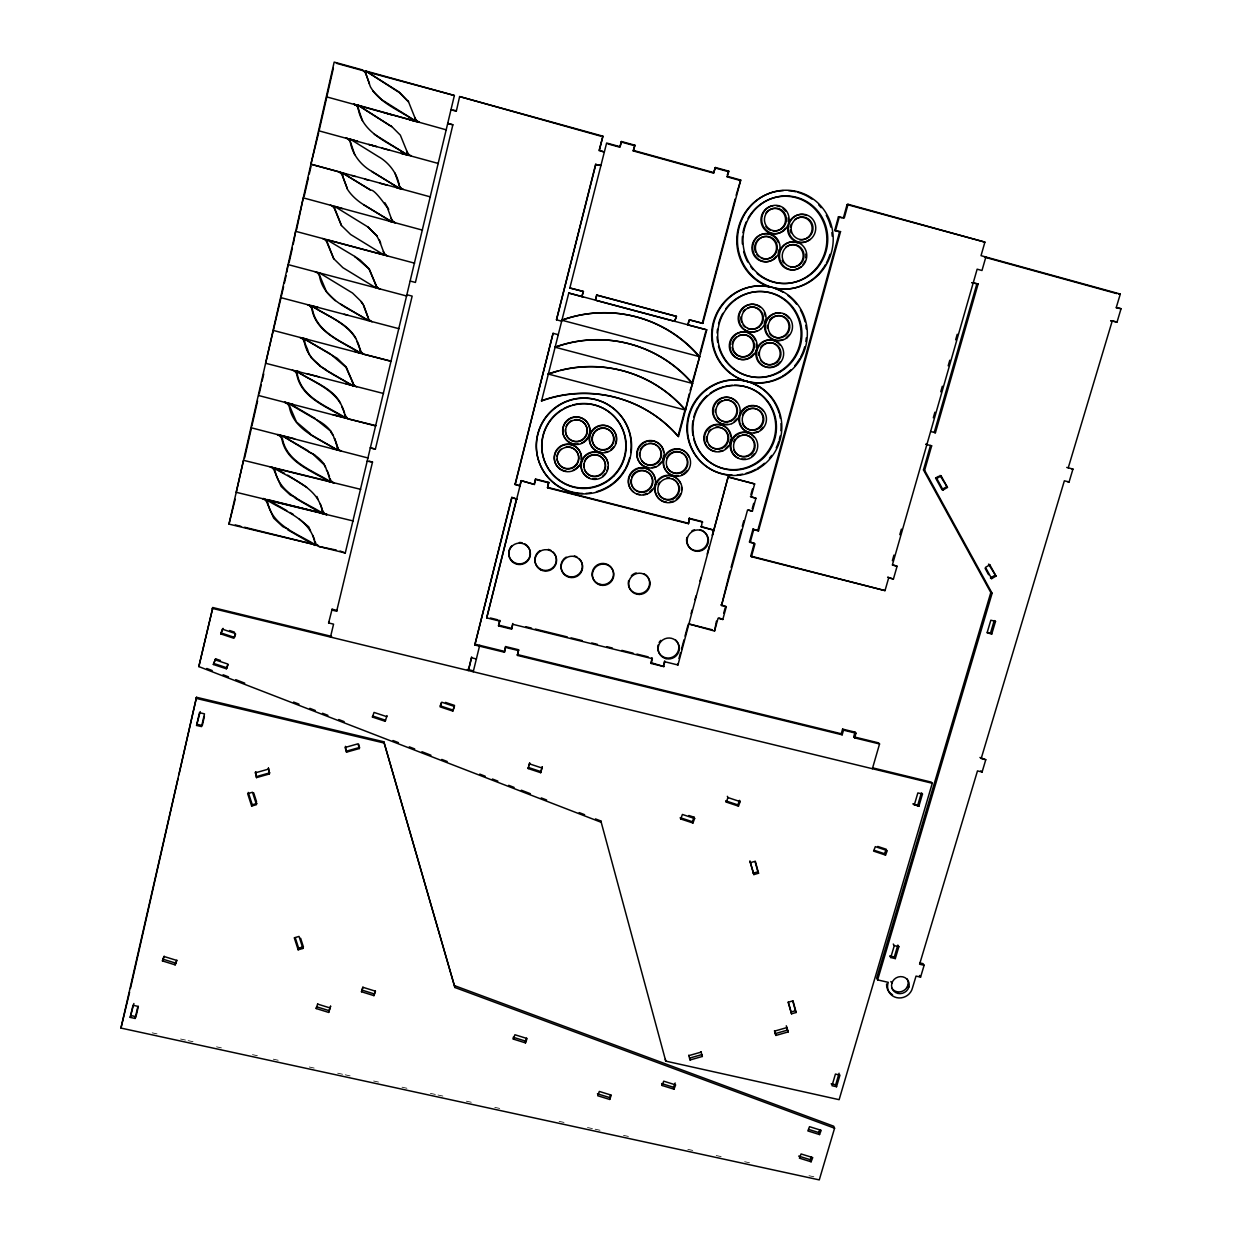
<?xml version="1.0" encoding="UTF-8"?>
<svg xmlns="http://www.w3.org/2000/svg" width="1242" height="1242" viewBox="0 0 1242 1242"><rect width="100%" height="100%" fill="white"/><g stroke="black" fill="none" stroke-linecap="round" stroke-linejoin="round"><path stroke-width="0.75" stroke-dasharray="5 3.75" d="M152.161 1032.832L157.843 1034.058M180.556 1039.011L186.238 1040.237M188.132 1040.656L193.814 1041.883M216.527 1046.835L222.194 1048.062M252.483 1054.66L258.165 1055.886M273.302 1059.178L278.984 1060.42M309.274 1067.002L314.956 1068.244M337.669 1073.181L343.351 1074.423M345.245 1074.827L350.912 1076.069M373.64 1081.006L379.307 1082.248M402.02 1087.185L407.702 1088.427M430.415 1093.364L436.097 1094.606M437.991 1095.009L443.673 1096.251M466.387 1101.188L472.069 1102.415M494.782 1107.367L500.464 1108.594M559.133 1121.371L564.815 1122.597M587.528 1127.55L593.21 1128.776M595.104 1129.195L600.786 1130.422M623.5 1135.374L629.166 1136.601M687.851 1149.362L693.533 1150.604M716.246 1155.541L721.928 1156.783M744.641 1161.72L750.323 1162.962M808.992 1175.724L814.674 1176.966"/><path stroke-width="1.5" d="M479.707 645.328L473.233 671.751L473.28 670.82M842.169 734.829L841.253 733.743L842.588 729.101L843.504 730.156L842.169 734.829L517.417 655.419L518.566 649.752L505.603 646.57L504.438 652.236L474.801 645.002L511.766 497.39L516.781 499.144L511.766 497.39M834.577 1128.217L454.914 987.499L383.84 741.784L196.5 697.274L120.955 1028.066L819.27 1179.9L834.577 1128.217L833.724 1126.215L454.991 985.806M452.802 711.076L454.417 706.434L441.748 702.211L440.118 706.869L452.802 711.076L454.51 705.409L445.474 702.398M362.835 987.095L361.484 991.753L373.92 995.634L375.239 990.961M328.664 1012.416L330.589 1006.237L328.664 1012.416L316.213 1008.551L316.632 1006.796L329.068 1010.646M263.397 498.446A5.915 5.744 33.1 0 1 267.713 502.498C272.122 525.801 297.987 533.858 315.468 544.834L228.978 524.108L334.176 62.1L361.577 69.676A6.319 6.039 67.6 0 1 366.017 74.132L369.386 83.695L366.017 74.132M235.188 499.284L228.978 524.108M244.596 458.034L251.458 427.838L367.942 457.972M251.878 426.053L257.591 400.949M259.221 393.776L261.27 384.772M262.093 381.154L263.739 373.951M283.595 286.716L265.602 363.269L383.53 393.497M284.434 283.052L286.11 275.724M286.933 272.045L288.066 264.593L406.771 296.031M289.029 262.869L292.382 248.136M293.221 244.441L295.643 231.322L383.809 254.858L350.586 234.474L341.441 225.501L334.812 209.479A6.194 5.977 60.6 0 0 330.419 205.147M296.59 229.692L303.265 197.866L422.482 230.143M304.181 196.314L308.435 177.668M309.289 173.942L310.981 166.49M318.666 132.739L310.919 164.208L338.135 171.567A6.226 5.993 62.7 0 1 342.544 175.929L347.294 188.644L342.544 175.929M333.368 68.186L319.085 130.876L438.379 163.494M595.446 818.897L600.864 820.993L601.159 822.282L198.829 666.597L212.832 607.54L331.614 636.401M212.832 607.54L198.829 666.597M129.603 992.203L120.955 1028.066M130.457 988.43L178.056 778.579M178.926 774.791L196.5 697.274M196.562 725.437L199.481 712.66L204.48 713.855L201.546 726.601L196.562 725.437L200.226 711.619M130.208 1017.384L132.987 1005.275L137.878 1006.346L135.099 1018.456L130.208 1017.384L133.888 1003.505M204.387 716.432L202.291 725.53L197.307 724.35M136.387 1014.931L138.359 1006.299M330.9 636.215L330.481 637.068L333.57 624.152L328.602 622.941L332.095 609.217L337.063 610.427L336.66 611.219L331.692 610.008L332.095 609.217M267.465 499.532L266.875 500.029C284.356 511.099 310.391 519.109 314.785 542.49A5.868 5.729 28.2 0 0 319.054 546.511L345.276 553.016L454.37 95.494L365.769 70.996L399.365 92.622L408.525 101.813L399.132 92.017L365.769 70.996M336.66 611.219L372.507 462.055L369.169 461.201M375.379 449.138L370.349 447.85L375.379 449.138L412.158 296.108L406.864 294.727M410.341 281.096L415.418 282.446L452.864 124.805L447.71 123.393L452.864 124.805M452.895 110.305L456.311 111.252L459.618 96.566L602.913 136.185L599.389 150.173L604.14 152.005L599.079 150.608L602.913 136.185M454.914 987.499L383.84 741.784M385.191 721.292L385.455 720.22L372.74 716.029L372.445 717.069L385.191 721.292L387.038 715.594M471.618 656.894L468.358 670.571L471.572 657.794L476.462 658.99M515.073 484.271L520.103 485.979L515.073 484.271L553.078 333.322L558.062 334.641M561.679 321.166L556.478 319.815L595.586 164.518L600.942 165.496L595.586 164.518M474.801 645.002L511.844 497.887M515.151 484.722L553.078 333.322M595.881 164.115L556.478 319.815M516.408 499.331L486.709 617.879L499.765 621.093L498.554 625.921L511.58 629.12L512.806 624.307L652.361 658.679L651.087 663.445L663.88 666.581L664.703 660.93L663.849 664.097M519.715 486.243L521.128 480.638L534.402 484.442L521.128 480.638M486.709 617.879L521.221 481.089M541.543 400.98L568.774 293.034L706.76 329.844L678.489 436.579A125.085 124.511 -33.9 0 0 541.543 400.98L541.403 400.747A124.759 124.184 -34 0 1 677.977 436.252L678.489 436.579M583.181 291.544L581.893 296.636L583.429 291.497L569.845 287.989L606.624 143.016L620.131 146.742L621.45 141.51L634.941 145.236L633.218 150.903L713.467 173.073L715.439 167.499L728.79 171.194L727.424 176.38L740.729 180.059L702.832 323.386L689.108 319.831L687.789 324.876L689.652 319.862L702.832 323.386M498.554 625.921L499.734 620.286L499.765 621.093M534.277 483.992L535.535 479.055L548.669 482.408L547.582 487.796L688.503 523.72L689.279 518.302L688.503 523.72M534.402 484.442L535.535 479.055M607.975 143.932L619.758 147.193L621.45 141.51M504.438 652.236L505.603 646.57M511.58 629.12L512.744 623.5M547.582 487.796L548.669 482.408M595.632 298.499L596.781 295.053L676.455 316.337L674.623 321.368L676.455 316.337M633.218 150.903L634.941 145.236M595.492 300.16L596.781 295.053M517.417 655.419L518.566 649.752M713.467 173.073L715.439 167.499M727.222 175.029L728.79 171.194M702.258 323.355L735.14 198.984M736.118 195.258L740.729 180.059M677.977 436.252L684.513 411.583M558.434 370.784A125.163 124.635 -52 0 0 548.141 374.013L548.296 374.184A125.489 124.961 -51.7 0 1 685.506 410.077L689.201 393.885M690.133 390.345L692.57 383.452A125.985 125.318 -67.1 0 0 555.096 347.263L554.91 347.17A125.659 124.992 -67.4 0 1 690.847 381.915M692.493 381.48L699.65 356.702A126.56 125.628 -75.6 0 0 561.927 320.203L561.71 320.188A126.218 125.287 -75.8 0 1 699.075 356.594M700.022 353.023L705.704 331.583M651.087 663.445L651.926 657.779L652.361 658.679M701.435 527.012L700.861 526.453L714.336 530.303L701.435 527.012L702.18 521.593L689.279 518.302M678.97 658.477L680.476 652.873M681.485 649.147L684 639.816M685.01 636.09L688.037 624.897M691.064 613.688L692.073 609.962M707.195 553.994L709.213 546.527M712.24 535.333L713.234 531.607M694.977 599.669L695.97 595.943M700.007 581.054L701 577.328M712.566 534.51L728.154 476.819L754.655 483.93L751.1 496.986L755.928 498.228L752.373 511.254L747.544 510.012L721.509 605.506L726.306 606.701L722.813 619.479L718.031 618.283L714.554 631.045L688.441 623.857M665.169 661.831L677.946 664.982L728.154 476.819M716.432 621.124L714.554 631.045M721.509 605.506L730.063 571.118M731.072 567.392L741.257 530.039M742.281 526.298L743.803 520.693M750.913 494.642L752.435 489.053M723.698 613.222L725.188 607.757M752.186 508.878L753.708 503.305M892.874 564.799L897.081 566.259L893.417 579.051L887.642 577.157L888.682 577.841L885.018 590.618L751.441 556.711L754.981 543.794L749.469 541.962L753.009 529.045L758.52 530.846L840.539 231.633L834.686 230.5L838.412 216.869L844.281 217.971L848.038 204.278L984.906 242.128L981.025 255.666L1120.3 294.059L1116.294 307.411L1121.045 308.715L1117.055 322.035L1110.659 320.7L1117.055 322.035M750.168 542.568L753.708 529.62L753.009 529.045M835.618 230.282L839.359 216.605M751.441 556.711L750.742 556.074L754.282 543.189L749.469 541.962M757.822 530.287L839.592 231.85L840.539 231.633M843.318 218.219L847.06 204.573L848.038 204.278M892.361 560.685L893.945 555.112M899.798 534.697L901.397 529.123M933.301 417.762L934.9 412.204M940.753 391.789L942.336 386.215M948.189 365.8L949.788 360.227M955.641 339.811L957.24 334.253M992.11 593.272L990.806 592.543L923.474 469.926L930.491 445.49L931.655 445.847L924.622 470.33L992.11 593.272L877.628 979.891L888.263 982.344A12.793 12.001 -27.3 0 0 896.646 997.637A12.793 12.001 -27.3 0 0 912.482 987.918L916.037 976.088L920.57 977.128L924.126 965.282L923.039 963.652L920.012 962.954M976.817 284.045L934.232 432.433L935.412 432.744L978.122 283.968L971.989 282.726L978.122 283.968M302.908 948.453L299.043 936.437L294.276 937.788L298.158 949.804L302.908 948.453L303.374 946.823L300.626 938.269M872.381 768.72L879.553 743.974L854.651 737.872L853.704 736.801L855.039 732.143L842.588 729.101M854.651 737.872L855.986 733.215L855.039 732.143M359.388 748.522L357.929 743.834L345.074 747.467L346.534 752.155L359.388 748.522L358.752 744.269M872.707 767.867L931.143 782.072L932.276 783.267L839.126 1099.682L665.759 1061.118L600.864 820.993M298.158 949.804L298.639 948.174L295.317 937.912M914.236 805.173L917.854 792.924L922.48 794.042L918.863 806.291L913.165 803.931L918.863 806.291M917.776 805.049L921.378 792.831L922.48 794.042M836.534 1086.734L839.965 1075.091L835.431 1074.066L832 1085.71L836.534 1086.734L835.664 1084.825L839.095 1073.212M990.806 592.543L876.65 978.23L877.628 979.891M895.311 958.607L894.302 956.992L897.826 945.1L898.851 946.683L895.311 958.607L890.747 957.535L894.287 945.628L893.262 944.044M991.768 634.01L990.464 633.187L994.205 620.596L995.51 621.388L991.768 634.01L987.079 632.83L990.837 620.208L995.51 621.388M1068.244 467.83L1112.304 320.731M924.126 965.282L919.592 964.227L977.485 770.894L982.096 772.027L985.775 759.716L979.922 757.465M985.775 759.716L981.164 758.583L1064.363 480.794L1069.067 482.036L1072.948 469.088L1071.427 468.669M346.534 752.155L345.447 746.333M220.797 633.917L222.349 629.166L235.421 633.529L233.853 638.264L220.797 633.917L223.048 628.343M228.078 664.718L226.37 668.786L213.345 664.486L215.596 658.85L220.471 660.465M213.345 664.486L215.596 658.85M235.561 634.258L234.521 637.41L221.495 633.078M226.37 668.786L227.907 664.066L214.882 659.766M162.438 960.92L163.913 956.449L176.643 960.392L175.153 964.863L162.438 960.92L164.255 956.293M175.153 964.863L176.938 960.221M372.445 717.069L374.028 712.427L386.79 716.65M316.213 1008.551L317.657 1003.846M441.314 702.755L440.242 705.844L452.895 710.051M361.484 991.753L363.037 987.328L375.472 991.209L373.92 995.634M528.642 765.864L529.729 762.821L528.207 768.565L540.689 772.695L542.18 766.935L540.689 772.695M513.319 1039.088L514.902 1034.741L527.089 1038.529L525.49 1042.892L513.319 1039.088L513.257 1037.272L525.397 1041.06L525.49 1042.892M525.397 1041.06L526.453 1038.172M680.725 818.975L682.401 814.457L694.635 818.509L692.943 823.011L680.725 818.975L680.228 817.686L692.415 821.723L692.943 823.011M692.415 821.723L694.092 817.22L688.875 815.497M609.713 1099.449L611.312 1095.149L599.312 1091.439L597.712 1095.739L609.713 1099.449L610.474 1094.637M738.462 806.136L737.826 804.878L739.518 800.376L740.154 801.618L738.462 806.136L726.275 802.084L727.967 797.566L727.346 796.324M662.079 1085.477L663.709 1081.177L675.632 1084.903L674.002 1089.187L662.079 1085.477L661.644 1083.552L673.537 1087.262L674.002 1089.187M673.537 1087.262L675.167 1082.993M885.546 855.086L873.592 851.112L875.331 846.64L887.269 850.63L885.546 855.086L884.537 853.72L886.26 849.264L877.752 846.439M819.534 1134.567L821.21 1130.329L809.505 1126.68L807.843 1130.919L819.534 1134.567L818.711 1132.549L819.829 1129.739M811.088 1161.782L812.749 1157.575L801.074 1153.958L799.413 1158.165L811.088 1161.782L810.296 1159.702L811.399 1156.907M906.893 987.499L907.809 985.418A8.927 8.368 -27.3 0 0 907.079 978.991M269.374 773.968L268.443 768.099L269.374 773.968L256.504 777.616L255.604 771.732L256.504 777.616M251.66 806.027L247.655 793.638L252.483 792.272L256.489 804.661L251.66 806.027L252.266 804.754L248.276 792.396M135.099 1018.456L135.983 1016.655L131.109 1015.599M328.602 622.941L329.021 622.133M345.276 553.016L340.044 550.998M353.147 520.957L266.875 500.029M360.677 489.348L274.234 468.125L284.465 473.295M319.054 546.511L336.303 550.066M314.785 542.49L315.235 541.885A5.853 5.713 28.3 0 0 315.856 543.266M372.507 462.055L367.166 461.17M325.497 513.846A5.884 5.744 32.1 0 0 326.925 514.405L326.506 514.933A5.899 5.76 32 0 1 322.221 510.897C317.874 487.407 291.761 479.272 274.234 468.125M310.516 530.955L308.761 526.887L299.322 519.032M329.953 482.098C312.301 470.935 286.234 462.614 281.872 439.047A5.977 5.822 39.6 0 0 277.54 434.933L278.084 434.607A5.962 5.806 39.7 0 1 282.415 438.705C286.778 462.21 312.751 470.501 330.356 481.648L243.51 460.316L236.228 492.298L322.904 513.319C305.346 502.265 279.434 494.083 275.041 470.687A5.946 5.775 36.3 0 0 272.169 467.178M322.221 510.897L322.656 510.369A5.884 5.744 32.1 0 0 324.255 512.93M317.952 499.268L316.912 496.443M262.807 498.942A5.946 5.76 33 0 1 267.123 503.01L273.706 518.147L282.71 526.577L288.268 529.247M333.989 483.185A5.915 5.791 36.2 0 1 329.704 479.117L330.124 478.667A5.899 5.775 36.2 0 0 330.76 480.064M340.525 403.2C332.406 387.535 311.09 381.092 297.04 371.187L296.527 371.342C314.242 382.738 340.525 391.23 344.81 415.03A5.962 5.837 45.1 0 0 349.111 419.159L375.876 425.633M329.704 479.117L327.143 470.423M270.151 467.023A5.962 5.791 36.2 0 1 274.482 471.122L281.065 486.352L290.085 494.844L295.643 497.623M306.758 487.283L287.694 475.158M326.724 470.858C325.233 462.474 316.384 455.209 309.149 452.041L282.167 435.709M325.435 467.427L323.634 463.483M341.534 451.265A5.946 5.806 40.6 0 1 337.234 447.151L337.638 446.794A5.931 5.791 40.7 0 0 338.259 448.207M309.149 452.041L314.676 454.976M337.234 447.151L334.657 438.504L337.032 445.148M334.253 438.845C332.67 430.446 323.945 423.398 316.648 419.905L289.06 403.79L293.345 404.504M316.648 419.905L331.148 431.517M294.401 370.628A6.024 5.853 46.5 0 1 297.288 374.215C301.604 397.921 327.702 406.46 345.416 417.747L345.043 418.026C327.267 406.708 301.107 398.154 296.791 374.37A6.039 5.868 46.5 0 0 292.429 370.194M344.81 415.03L345.183 414.75A5.946 5.822 45.1 0 0 346.782 417.374M310.034 434.172L337.467 450.147C319.768 438.907 293.655 430.477 289.308 406.802A6.008 5.837 43.1 0 0 284.961 402.656L285.505 402.408A5.993 5.822 43.1 0 1 289.836 406.553L296.419 421.938L310.5 433.846M341.814 406.662L344.577 413.089M947.46 487.423L939.961 475.469L941.141 475.888L947.46 487.423L943.097 489.985L941.902 489.534L935.599 478.03L938.502 476.323M935.599 478.03L936.779 478.465L941.141 475.888M941.902 489.534L946.264 486.957M989.827 564.815L985.496 567.361L991.675 578.648L996.006 576.102L989.827 564.815L988.523 564.163L996.006 576.102M994.687 575.434L990.386 577.965L991.675 578.648M331.754 355.088L345.897 367.197L352.775 382.52L346.27 367.058L337.25 358.348L304.057 338.724L330.558 354.017M355.786 338.243C347.372 322.703 326.304 315.872 312.084 305.936L311.618 305.92C329.44 317.471 355.849 326.211 360.071 350.228A6.024 5.884 53.4 0 0 364.387 354.405L391.23 361.189M258.817 395.577L375.581 425.928M325.094 369.495L352.65 385.734C334.828 374.323 308.59 365.645 304.306 341.767A6.07 5.884 49.8 0 0 299.943 337.56M320.001 366.111L325.528 369.34M309.429 305.346A6.07 5.899 52.9 0 1 312.332 308.979C316.586 332.903 342.808 341.674 360.646 353.132L360.304 353.256C342.419 341.767 316.136 332.949 311.866 308.979A6.086 5.915 52.8 0 0 307.488 304.74M360.071 350.228L360.413 350.12A6.008 5.868 53.5 0 0 363.269 353.706M569.845 287.989L583.429 291.497M790.781 1012.059L795.377 1010.755L796.153 1012.494L791.542 1013.814L788.08 1002.123M688.844 1055.622L701.125 1052.114M787.024 1027.553L774.76 1031.062L775.955 1035.424L788.204 1031.916L786.279 1025.783M774.449 1030.736L775.225 1033.623L787.459 1030.13L788.204 1031.916M688.751 1055.219L690.086 1059.969L702.351 1056.461L701 1051.71M298.639 948.174L303.374 946.823M750.618 862.585L755.307 861.249L758.552 873.25L753.863 874.585L749.951 861.203L753.863 874.585M753.195 873.173L757.868 871.837L758.552 873.25M254.998 772.928L267.868 769.295M257.094 776.405L269.933 772.772M346.906 751.022L359.714 747.405M252.266 804.754L257.078 803.388M310.919 357.385L320.452 365.971M568.774 293.034L583.429 297.055M308.653 353.768L311.385 357.261M357.075 341.752L360.413 350.12M307.348 350.244L309.134 353.644M398.993 328.711L281.096 297.707M304.306 341.767L307.83 350.151M984.906 242.128L847.06 204.573M273.628 330.512L390.982 361.329M363.487 305.485L368.082 317.533L363.813 305.501L361.236 301.837L363.068 304.29M1118.623 294.106L1120.3 294.059M1121.045 308.715L1116.216 307.861M340.727 304.119L368.315 320.56C350.399 308.808 323.681 300.269 319.473 275.988A6.117 5.931 55.7 0 0 315.095 271.719M335.216 300.673L326.522 291.87L319.924 276.097A6.101 5.915 55.7 0 0 315.546 271.827M706.76 329.844L687.587 324.83M375.736 287.74L342.885 267.667L333.741 258.74L327.112 242.827A6.148 5.946 58.3 0 0 322.734 238.526M831.146 1083.816L835.664 1084.825M894.287 945.628L898.851 946.683M894.302 956.992L889.738 955.936L890.747 957.535M319.675 273.038L352.526 293.034L361.577 301.868M195.739 698.283L383.576 742.887M467.349 669.376L473 670.758M212.103 608.316L932.276 783.267M505.649 647.439L518.644 650.622M843.504 730.156L855.986 733.215M474.832 644.132L504.376 651.351M517.34 654.534L841.253 733.743M853.704 736.801L878.544 742.871L879.553 743.974M490.435 618.004L497.871 619.836M525.909 626.744L531.545 628.126M535.318 629.057L567.284 636.929M571.056 637.86L582.327 640.639M591.735 642.952L597.386 644.35M606.795 646.663L612.43 648.045M621.838 650.373L633.125 653.152M636.882 654.068L648.169 656.863M498.508 625.099L511.518 628.297M650.653 662.529L663.88 666.581M235.266 524.931L240.855 526.329M244.596 527.245L315.468 544.834M375.798 284.76L369.293 268.986L360.227 260.106L354.746 256.504L368.967 268.877L375.798 284.76A6.07 5.899 60.2 0 0 378.67 288.408M720.903 604.745L726.306 606.701M269.328 499.998L327.065 514.436M719.025 617.895L722.813 619.479M690.257 624.307L712.132 629.756M326.615 480.701L330.356 481.648M327.065 480.887L332.67 482.3M277.758 434.514L294.665 438.814M332.701 448.548L340.184 450.458M750.742 556.074L885.018 590.618M987.359 632.411L990.464 633.187M284.604 402.175L291.979 404.069M334.362 414.921L345.416 417.747M332.732 414.58L340.23 416.505M343.987 417.467L347.729 418.43M753.708 529.62L758.52 530.846M897.081 566.259L892.346 565.048L977.143 269.172L981.987 270.508L985.869 257.001L984.533 257.156L1116.76 293.593M535.659 479.505L548.824 482.859M689.807 518.846L702.739 522.137M547.412 487.33L687.975 523.161M888.682 577.841L893.417 579.051M750.401 496.505L755.928 498.228M748.46 509.903L752.373 511.254M728.79 477.254L754.655 483.93M295.751 370.768L299.446 371.715M306.836 373.625L319.132 376.885M345.618 383.623L354.094 385.905M301.402 337.731L306.96 339.175M355.088 351.688L360.646 353.132M310.795 305.485L318.216 307.442M344.189 314.242L347.915 315.22M548.141 374.013L685.506 410.077M930.631 431.486L935.412 432.744M1066.738 467.427L1072.948 469.088M931.655 445.847L925.725 444.232L926.874 444.589M554.91 347.17L692.57 383.452M355.103 256.644L326.863 239.753L414.611 263.18M561.71 320.188L699.65 356.702M342.419 208.672L334.564 206.389L367.958 226.991L377.04 235.933L367.958 226.991M388.979 221.154L394.552 222.644M596.486 295.099L675.943 316.322M596.455 300.517L672.698 320.855M310.919 164.208L430.415 196.904M338.926 172.048L346.425 174.222M351.765 175.526L355.429 176.519M365.086 179.252L368.812 180.261M380.021 183.288L387.488 185.306M396.819 187.837L402.408 189.343M346.673 138.39L357.712 141.386M368.75 144.398L376.093 146.401M401.849 153.403L405.529 154.412M357.929 141.588L350.073 139.073L378.437 156.647C387.318 161.522 397.052 172.048 399.225 185.337A6.163 5.962 67.3 0 0 402.113 189.048M369.153 144.646L376.637 146.68M382.257 148.217L389.74 150.251M400.964 153.309L408.447 155.343M834.686 230.5L839.592 231.85M369.06 83.059L370.38 86.754C380.099 103.769 400.095 110.429 415.294 121.204L326.817 96.923M357.898 105.135L391.447 126.498L357.898 105.135L446.39 129.882M354.467 104.514L363.766 107.216M383.964 112.603L391.308 114.776M409.674 119.806L418.849 122.337M600.74 136.154L459.618 96.566M336.411 63.295L361.934 70.344A6.303 6.024 67.6 0 1 366.343 74.799M366.095 71.663L454.37 95.494M621.093 141.976L634.538 145.687M714.818 167.887L728.122 171.567M633.606 150.468L714.088 172.7M726.772 176.752L740.046 180.416M456.233 110.693L451.172 109.839M838.412 216.869L841.688 217.769M1067.561 481.585L1069.067 482.036M163.261 959.274L175.945 963.202M597.433 1093.783L609.403 1097.493M798.653 1156.1L810.296 1159.702M317.735 1004.126L330.201 1007.992M361.81 990.045L374.199 993.911M808.728 1129.428L818.711 1132.549M529.837 763.985L542.319 768.115M214.059 663.554L227.053 667.854M540.549 771.499L528.098 767.385L528.207 768.565M229.568 630.501L234.443 632.131M727.967 797.566L740.154 801.618M737.826 804.878L725.67 800.842L726.275 802.084M874.321 850.32L884.537 853.72M333.741 258.74L327.546 243.013A6.132 5.931 58.3 0 0 323.168 238.728M923.474 469.926L924.622 470.33M206.809 668.475L212.227 670.571M223.079 674.763L228.497 676.874M235.732 679.669L244.767 683.162M293.578 702.056L298.996 704.152M309.848 708.344L315.266 710.455M322.501 713.25L327.919 715.345M338.771 719.537L344.189 721.649M393 740.527L398.418 742.638M409.27 746.83L414.688 748.926M421.923 751.721L430.958 755.229M441.795 759.421L447.229 761.517M479.754 774.108L485.187 776.219M492.406 779.013L497.84 781.109M508.677 785.301L514.11 787.412M521.33 790.207L530.381 793.7M541.217 797.907L546.635 800.003M579.176 812.594L584.609 814.69M287.756 529.837L315.018 545.455M272.277 502.296L286.762 510.617M289.976 512.465L293.19 514.312M295.13 498.12L322.47 513.862M283.781 436.656L308.016 450.722M291.202 404.488L315.484 418.663M386.448 255.464A6.101 5.931 62.9 0 1 383.561 251.8L383.281 251.645A6.117 5.946 62.9 0 0 387.628 255.914M341.441 225.501L335.216 209.758A6.163 5.962 60.6 0 0 332.297 206.048M363.828 204.899L391.618 221.728L363.502 204.604C358.084 201.313 350.586 195.041 346.906 188.303M371.622 171.458L399.458 188.411L371.311 171.07C362.291 165.993 352.666 155.7 350.322 142.193A6.257 6.008 64.5 0 0 345.913 137.8M370.302 189.84L342.295 172.824L370.613 190.166C376.186 188.411 397.207 223.933 384.849 202.694M374.308 134.26L407.36 154.908C387.706 141.852 362.26 133.251 358.146 108.256A6.288 6.024 66.2 0 0 353.722 103.847M372.988 91.194L381.884 99.81L415.107 120.691M379.291 239.628L380.58 243.199L376.745 235.732M980.838 770.863L982.096 772.027M314.21 455.348L323.199 463.887M394.257 222.349A6.132 5.946 65.3 0 1 391.37 218.67L391.121 218.406A6.148 5.962 65.3 0 0 395.468 222.722M391.199 125.985L400.343 135.145L407.128 151.819A6.194 5.977 69 0 0 408.742 154.582M354.684 154.645L350.694 142.659A6.241 5.993 64.5 0 0 347.76 138.902M394.94 172.995L399.225 185.337M919.499 975.482L920.57 977.128M362.509 120.8L358.146 108.256M907.809 985.418L908.865 987.079M330.729 431.843L332.965 435.399M890.887 981.522L891.896 983.183M408.308 101.239L415.061 118.099A6.241 5.993 70.5 0 0 417.964 121.871M936.779 478.465L943.097 489.985M985.092 568.308L988.616 574.736M677.449 664.066L677.946 664.982M407.128 151.819L406.91 151.369A6.21 5.993 69 0 0 411.273 155.747M694.092 817.22L694.635 818.509M775.225 1033.623L775.955 1035.424M415.061 118.099L414.875 117.571A6.257 6.008 70.5 0 0 419.237 121.964M312.86 535.38L314.63 540.254M320.281 503.817L322.066 508.723M327.748 472.084L329.534 477.021M380.3 243.013L383.561 251.8M388.125 209.727L391.37 218.67M253.663 792.8L256.52 801.633M702.351 1056.461L701.823 1054.613L689.574 1058.106L690.086 1059.969M796.153 1012.494L793.017 1000.85L788.391 1002.17L791.542 1013.814M755.089 861.575L757.868 871.837M792.691 1000.804L795.377 1010.755M786.667 1027.227L787.459 1030.13M665.308 1059.255L665.759 1061.118M783.065 208.501A14.159 13.662 -79.5 0 1 785.565 211.109M788.204 217.862A14.159 13.662 -79.5 0 1 788.158 221.557M785.394 228.311A14.159 13.662 -79.5 0 1 762.712 226.836A14.159 13.662 -79.5 0 1 772.974 205.722M776.545 205.706A14.159 13.662 -79.5 0 1 779.992 206.653M766.003 212.894A11.318 10.93 -79.5 0 1 779.759 209.681A11.318 10.93 -79.5 0 1 785.037 223.094A11.318 10.93 -79.5 0 1 773.098 230.965M770.351 230.205A11.318 10.93 -79.5 0 1 765.879 226.665M809.396 239.69A14.128 13.615 -77.4 0 1 787.723 226.743M788.67 223.187A14.128 13.615 -77.4 0 1 806.601 215.487M794.678 219.601A11.302 10.899 -77.4 0 1 811.802 225.563A11.302 10.899 -77.4 0 1 799.677 239.722M791.092 232.891A11.302 10.899 -77.4 0 1 790.393 230.049M790.424 227.115A11.302 10.899 -77.4 0 1 791.185 224.259M805.825 254.067A14.066 13.584 -76.4 0 1 805.779 257.731M804.816 261.27A14.066 13.584 -76.4 0 1 803.015 264.453M800.469 267.046A14.066 13.584 -76.4 0 1 782.988 266.331A14.066 13.584 -76.4 0 1 780.908 248.447A14.066 13.584 -76.4 0 1 797.674 242.951M785.767 247.08A11.256 10.867 -76.4 0 1 802.86 252.995A11.256 10.867 -76.4 0 1 790.766 267.092M783.593 262.838A11.256 10.867 -76.4 0 1 782.196 260.308M776.343 256.302A14.081 13.631 -78.6 0 1 755.431 257.311A14.081 13.631 -78.6 0 1 758.365 235.933A14.081 13.631 -78.6 0 1 778.253 242.361M779.107 249.58A14.081 13.631 -78.6 0 1 778.144 253.12M755.462 252.142A11.271 10.914 -78.6 0 1 764.249 236.632A11.271 10.914 -78.6 0 1 776.405 249.207A11.271 10.914 -78.6 0 1 761.33 258.212M758.878 256.752A11.271 10.914 -78.6 0 1 756.875 254.688M756.844 330.946A13.91 13.553 -74.6 0 1 740.248 325.683A13.91 13.553 -74.6 0 1 742.654 307.969A13.91 13.553 -74.6 0 1 760.104 307.084M764.327 312.782A13.91 13.553 -74.6 0 1 765.227 316.275M765.196 319.893A13.91 13.553 -74.6 0 1 764.249 323.401M747.668 307.923A11.131 10.836 -74.6 0 1 762.604 318.092A11.131 10.836 -74.6 0 1 747.529 328.462M745.091 327.034A11.131 10.836 -74.6 0 1 743.089 324.985M741.691 322.485A11.131 10.836 -74.6 0 1 740.993 316.788M743.182 311.463A11.131 10.836 -74.6 0 1 745.2 309.398M783.485 313.869A13.895 13.507 -72.2 0 1 788.996 318.216M788.825 335.076A13.895 13.507 -72.2 0 1 786.295 337.638M783.221 339.47A13.895 13.507 -72.2 0 1 764.73 328.602A13.895 13.507 -72.2 0 1 780.069 312.953M769.636 320.032A11.116 10.805 -72.2 0 1 785.565 318.48A11.116 10.805 -72.2 0 1 785.41 334.828A11.116 10.805 -72.2 0 1 769.512 333.524M767.416 328.245A11.116 10.805 -72.2 0 1 767.447 325.342M780.023 361.981A13.833 13.476 -70.3 0 1 760.151 363.89A13.833 13.476 -70.3 0 1 760.352 343.568A13.833 13.476 -70.3 0 1 780.178 345.198M760.865 347.03A11.069 10.774 -70.3 0 1 776.747 345.478A11.069 10.774 -70.3 0 1 776.623 361.748A11.069 10.774 -70.3 0 1 760.756 360.459M758.645 355.212A11.069 10.774 -70.3 0 1 758.676 352.324M748.119 332.934A13.848 13.522 -72.8 0 1 755.4 340.37M756.285 343.848A13.848 13.522 -72.8 0 1 756.269 347.45M753.537 354.079A13.848 13.522 -72.8 0 1 730.296 351.113A13.848 13.522 -72.8 0 1 744.703 332.018M738.757 335.557A11.085 10.821 -72.8 0 1 753.211 342.342A11.085 10.821 -72.8 0 1 745.138 356.516A11.085 10.821 -72.8 0 1 732.097 347.279M732.112 344.391A11.085 10.821 -72.8 0 1 736.304 337.017M727.734 424.298A13.709 13.429 -66.5 0 1 713.172 415.014A13.709 13.429 -66.5 0 1 719.879 398.713A13.709 13.429 -66.5 0 1 736.785 402.377M736.692 419.004A13.709 13.429 -66.5 0 1 734.193 421.535M724.691 399.971A10.961 10.743 -66.5 0 1 735.994 414.859A10.961 10.743 -66.5 0 1 717.457 417.529M715.345 412.328A10.961 10.743 -66.5 0 1 715.361 409.472M717.519 404.224A10.961 10.743 -66.5 0 1 721.959 400.731M750.447 432.62A13.678 13.383 -64 0 1 740.698 412.406A13.678 13.383 -64 0 1 763.023 410.714M762.899 427.295A13.678 13.383 -64 0 1 760.399 429.825M757.341 431.642A13.678 13.383 -64 0 1 753.956 432.589M742.39 415.045A10.945 10.712 -64 0 1 758.893 410.388A10.945 10.712 -64 0 1 758.784 427.683A10.945 10.712 -64 0 1 742.328 423.382M738.431 458.236A13.631 13.351 -60.8 0 1 733.044 437.51A13.631 13.351 -60.8 0 1 754.344 437.293M754.22 453.796A13.631 13.351 -60.8 0 1 751.721 456.311M745.293 459.074A13.631 13.351 -60.8 0 1 741.8 459.105M742.297 434.917A10.899 10.681 -60.8 0 1 754.127 443.192A10.899 10.681 -60.8 0 1 746.799 455.954A10.899 10.681 -60.8 0 1 733.696 449.915M733.743 441.609A10.899 10.681 -60.8 0 1 735.155 439.14M737.158 437.122A10.899 10.681 -60.8 0 1 739.595 435.678M715.47 451.42A13.646 13.398 -63 0 1 703.826 437.479A13.646 13.398 -63 0 1 716.743 424.36A13.646 13.398 -63 0 1 730.606 436.035M730.591 439.575A13.646 13.398 -63 0 1 729.675 443.006M727.905 446.095A13.646 13.398 -63 0 1 725.406 448.626M722.363 450.427A13.646 13.398 -63 0 1 718.978 451.389M715.904 427.17A10.914 10.728 -63 0 1 727.191 441.981A10.914 10.728 -63 0 1 708.716 444.652M707.319 442.214A10.914 10.728 -63 0 1 706.605 436.641M708.747 431.409A10.914 10.728 -63 0 1 710.75 429.375M566.135 471.215A13.615 13.569 -84.7 0 1 554.289 456.062A13.615 13.569 -84.7 0 1 569.395 444.186A13.615 13.569 -84.7 0 1 581.225 459.338M578.601 465.874A13.615 13.569 -84.7 0 1 573.09 470.206M566.243 446.918A10.883 10.852 -84.7 0 1 578.508 456.156A10.883 10.852 -84.7 0 1 569.302 468.482A10.883 10.852 -84.7 0 1 557.021 459.261M556.99 456.404A10.883 10.852 -84.7 0 1 561.058 449.138M578.12 444.046A13.678 13.584 -87.6 0 1 563.216 426.518A13.678 13.584 -87.6 0 1 585.308 420.324A13.678 13.584 -87.6 0 1 581.535 443.083M574.704 419.672A10.945 10.867 -87.6 0 1 587.078 429.918A10.945 10.867 -87.6 0 1 575.853 441.438A10.945 10.867 -87.6 0 1 565.42 429.204M566.135 426.425A10.945 10.867 -87.6 0 1 571.957 420.448M601.144 452.367A13.646 13.553 -76.3 0 1 589.562 436.004A13.646 13.553 -76.3 0 1 606.81 425.758A13.646 13.553 -76.3 0 1 615.364 443.922M613.626 447.011A13.646 13.553 -76.3 0 1 611.142 449.557M608.083 451.374A13.646 13.553 -76.3 0 1 604.683 452.321M589.391 478.015A13.584 13.522 -68.4 0 1 581.225 462.614A13.584 13.522 -68.4 0 1 594.949 451.824A13.584 13.522 -68.4 0 1 607.866 463.499M607.881 467.039A13.584 13.522 -68.4 0 1 606.996 470.47M605.258 473.559A13.584 13.522 -68.4 0 1 602.774 476.09M596.331 478.838A13.584 13.522 -68.4 0 1 592.807 478.884M584.423 461.372A10.867 10.821 -68.4 0 1 600.973 456.714A10.867 10.821 -68.4 0 1 601.128 473.947A10.867 10.821 -68.4 0 1 584.501 469.693M583.74 466.961A10.867 10.821 -68.4 0 1 583.724 464.12M648.526 467.566A13.615 13.46 -64.2 0 1 636.758 453.64A13.615 13.46 -64.2 0 1 649.628 440.522A13.615 13.46 -64.2 0 1 663.616 452.181M663.616 455.721A13.615 13.46 -64.2 0 1 662.716 459.152M660.961 462.241A13.615 13.46 -64.2 0 1 658.477 464.772M655.434 466.573A13.615 13.46 -64.2 0 1 652.034 467.535M648.805 443.332A10.883 10.774 -64.2 0 1 660.232 458.127A10.883 10.774 -64.2 0 1 641.695 460.813M639.552 455.643A10.883 10.774 -64.2 0 1 639.537 452.802M640.251 450.054A10.883 10.774 -64.2 0 1 646.088 444.093M678.334 475.733A13.584 13.414 -60.5 0 1 663.445 465.393A13.584 13.414 -60.5 0 1 672.543 449.433A13.584 13.414 -60.5 0 1 689.015 457.009M687.245 470.454A13.584 13.414 -60.5 0 1 681.734 474.77M666.628 458.298A10.867 10.728 -60.5 0 1 683.131 453.64A10.867 10.728 -60.5 0 1 683.147 470.842A10.867 10.728 -60.5 0 1 666.644 466.604M666.364 502.11A13.538 13.383 -54.6 0 1 654.689 489.472A13.538 13.383 -54.6 0 1 665.2 475.593A13.538 13.383 -54.6 0 1 680.507 483.433M681.423 486.817A13.538 13.383 -54.6 0 1 681.423 490.342M680.507 493.742A13.538 13.383 -54.6 0 1 676.285 499.331M673.257 501.116A13.538 13.383 -54.6 0 1 669.873 502.078M672.217 478.713A10.836 10.697 -54.6 0 1 675.71 496.272A10.836 10.697 -54.6 0 1 658.182 492.996M658.167 484.737A10.836 10.697 -54.6 0 1 659.564 482.269M666.69 478.061A10.836 10.697 -54.6 0 1 669.5 478.015M633.498 491.925A13.553 13.429 -57 0 1 634.879 469.476A13.553 13.429 -57 0 1 655 479.179M652.361 489.208A13.553 13.429 -57 0 1 649.877 491.723M646.849 493.524A13.553 13.429 -57 0 1 643.465 494.471M639.956 494.518A13.553 13.429 -57 0 1 636.556 493.648M631.681 477.083A10.836 10.743 -57 0 1 649.566 473.699A10.836 10.743 -57 0 1 644.94 491.366A10.836 10.743 -57 0 1 630.967 479.831M675.757 640.096A10.619 10.417 -28.2 0 1 671.022 657.67A10.619 10.417 -28.2 0 1 658.058 645.095M659.114 642.549A10.619 10.417 -28.2 0 1 660.791 640.36M699.991 529.697A10.759 10.588 -45.1 0 1 707.505 542.645A10.759 10.588 -45.1 0 1 694.433 550.377A10.759 10.588 -45.1 0 1 686.904 537.429M691.887 530.877A10.759 10.588 -45.1 0 1 694.464 529.775M524.776 543.841A10.79 10.712 2.5 0 1 528.44 559.211A10.79 10.712 2.5 0 1 512.713 561.493A10.79 10.712 2.5 0 1 511.766 545.735M519.358 542.49A10.79 10.712 2.5 0 1 522.152 542.816M579.176 558.621A10.743 10.65 -17.7 0 1 578.632 574.332A10.743 10.65 -17.7 0 1 562.921 572.5A10.743 10.65 -17.7 0 1 566.197 557.099M574.332 555.919A10.743 10.65 -17.7 0 1 576.94 556.944M644.272 573.866A10.712 10.557 -31.4 0 1 648.635 587.45A10.712 10.557 -31.4 0 1 635.345 593.148A10.712 10.557 -31.4 0 1 628.638 580.542M631.386 575.745A10.712 10.557 -31.4 0 1 636.168 572.919M553.14 552.069A10.759 10.681 -8.3 0 1 552.643 567.827A10.759 10.681 -8.3 0 1 536.886 565.995A10.759 10.681 -8.3 0 1 540.13 550.563M548.281 549.368A10.759 10.681 -8.3 0 1 550.889 550.408M582.498 493.431A47.739 47.475 -80.5 0 1 536.373 442.649A47.739 47.475 -80.5 0 1 588.739 398.247A47.739 47.475 -80.5 0 1 630.719 452.523M629.663 457.755A47.739 47.475 -80.5 0 1 625.844 467.706M625.005 469.259A47.739 47.475 -80.5 0 1 596.455 491.677M591.285 492.826A47.739 47.475 -80.5 0 1 586.007 493.385M572.531 405.047A42.275 42.042 -80.5 0 1 625.238 452.647A42.275 42.042 -80.5 0 1 559.971 480.654A42.275 42.042 -80.5 0 1 562.378 409.394M563.977 408.494A42.275 42.042 -80.5 0 1 570.777 405.575M721.68 473.59A47.817 46.886 -63.8 0 1 700.317 394.677A47.817 46.886 -63.8 0 1 779.122 413.151M779.588 414.844A47.817 46.886 -63.8 0 1 780.333 418.306M780.97 423.615A47.817 46.886 -63.8 0 1 780.892 430.695M780.147 436.004A47.817 46.886 -63.8 0 1 779.339 439.466M778.843 441.158A47.817 46.886 -63.8 0 1 776.219 447.819M771.639 455.426A47.817 46.886 -63.8 0 1 769.419 458.22M764.451 463.266A47.817 46.886 -63.8 0 1 757.263 468.451M755.741 469.321A47.817 46.886 -63.8 0 1 745.945 473.311M742.53 474.133A47.817 46.886 -63.8 0 1 737.298 474.894M732.066 475.049A47.817 46.886 -63.8 0 1 723.372 473.994M775.21 288.579A48.562 47.305 -72.7 0 1 783.252 292.351M787.676 295.317A48.562 47.305 -72.7 0 1 796.495 304.088M800.422 310.065A48.562 47.305 -72.7 0 1 805.018 321.756M805.763 325.264A48.562 47.305 -72.7 0 1 806.244 328.866M806.291 337.871A48.562 47.305 -72.7 0 1 805.856 341.488M804.707 346.797A48.562 47.305 -72.7 0 1 800.717 356.889M799.864 358.457A48.562 47.305 -72.7 0 1 794.663 365.831M790.968 369.728A48.562 47.305 -72.7 0 1 782.398 376.202M780.861 377.071A48.562 47.305 -72.7 0 1 711.992 340.96A48.562 47.305 -72.7 0 1 770.118 287.104A49.354 47.677 -77.8 0 1 737.251 233.636A49.354 47.677 -77.8 0 1 783.329 190.6M734.301 385.268A42.352 41.529 -63.8 0 1 775.567 423.336A42.352 41.529 -63.8 0 1 741.117 468.933A42.352 41.529 -63.8 0 1 693.719 438.969M692.943 435.399A42.352 41.529 -63.8 0 1 692.958 420.712M693.75 417.11A42.352 41.529 -63.8 0 1 697.957 406.848M698.904 405.265A42.352 41.529 -63.8 0 1 707.335 395.468M710.253 393.171A42.352 41.529 -63.8 0 1 723.449 386.821M725.219 386.355A42.352 41.529 -63.8 0 1 732.485 385.33M797.504 192.231A49.354 47.677 -77.8 0 1 812.004 199.124M818.804 205.023A49.354 47.677 -77.8 0 1 821.195 207.709M826.256 215.239A49.354 47.677 -77.8 0 1 830.851 227.146M831.861 232.549A49.354 47.677 -77.8 0 1 832.218 236.213M829.966 254.362A49.354 47.677 -77.8 0 1 826.442 262.869M825.573 264.468A49.354 47.677 -77.8 0 1 775.272 288.33M788.686 190.694A49.354 47.677 -77.8 0 1 795.796 191.78M725.902 308.621A43.02 41.886 -72.7 0 1 791.387 306.526A43.02 41.886 -72.7 0 1 778.315 372.29A43.02 41.886 -72.7 0 1 718.481 346.006M717.705 342.373A43.02 41.886 -72.7 0 1 717.115 336.768M717.131 333.042A43.02 41.886 -72.7 0 1 717.472 329.301M718.559 323.758A43.02 41.886 -72.7 0 1 722.813 313.341M748.088 218.313A43.718 42.228 -77.8 0 1 808.061 203.253A43.718 42.228 -77.8 0 1 818.307 265.71A43.718 42.228 -77.8 0 1 757.139 273.535M753.195 269.638A43.718 42.228 -77.8 0 1 750.836 266.735M747.793 262.031A43.718 42.228 -77.8 0 1 743.632 251.536M742.39 244.037A43.718 42.228 -77.8 0 1 742.437 236.43M742.949 232.627A43.718 42.228 -77.8 0 1 746.364 221.713M906.877 987.483A8.927 8.368 -27.3 0 1 891.632 987.933M892.532 994.764A12.762 11.985 -27.3 0 1 886.586 983.943M560.173 370.333A125.163 124.635 -52 0 1 684.979 409.813M332.965 482.175A5.899 5.775 36.2 0 1 331.723 481.259M356.718 386.867A5.993 5.853 49.4 0 1 352.418 382.707M354.374 385.16A5.977 5.837 49.5 0 1 352.775 382.52M301.899 338.072A6.055 5.868 49.8 0 1 304.787 341.69M318.061 545.331A5.853 5.713 28.3 0 1 316.834 544.446M379.835 288.936A6.086 5.915 60.2 0 1 375.503 284.682M372.088 321.756A6.055 5.899 57 0 1 367.772 317.548M370.954 321.15A6.039 5.884 57.1 0 1 368.719 318.977M338.538 171.955A6.21 5.977 62.7 0 1 342.932 176.302M403.34 189.327A6.179 5.977 67.3 0 1 398.993 184.98M354.094 104.406A6.272 6.008 66.2 0 1 358.503 108.815M783.64 230.717A14.19 13.693 -79.5 0 0 780.783 206.374A14.19 13.693 -79.5 0 0 761.781 221.371A14.19 13.693 -79.5 0 0 783.64 230.717M781.994 228.466A11.349 10.961 -79.5 0 0 779.697 208.998A11.349 10.961 -79.5 0 0 764.513 220.998A11.349 10.961 -79.5 0 0 781.994 228.466M810.25 239.504A14.159 13.662 -77.4 0 0 807.471 215.223A14.159 13.662 -77.4 0 0 788.484 230.174A14.159 13.662 -77.4 0 0 810.25 239.504M808.62 237.269A11.333 10.93 -77.4 0 0 806.384 217.847A11.333 10.93 -77.4 0 0 791.201 229.817A11.333 10.93 -77.4 0 0 808.62 237.269M801.307 266.921A14.097 13.631 -76.3 0 0 798.513 242.764A14.097 13.631 -76.3 0 0 779.572 257.668A14.097 13.631 -76.3 0 0 801.307 266.921M799.677 264.701A11.287 10.899 -76.3 0 0 797.426 245.388A11.287 10.899 -76.3 0 0 782.289 257.311A11.287 10.899 -76.3 0 0 799.677 264.701M774.573 258.771A14.128 13.678 -78.5 0 0 771.701 234.552A14.128 13.678 -78.5 0 0 752.745 249.487A14.128 13.678 -78.5 0 0 774.573 258.771M772.928 256.551A11.302 10.93 -78.5 0 0 770.63 237.175A11.302 10.93 -78.5 0 0 755.478 249.13A11.302 10.93 -78.5 0 0 772.928 256.551M760.647 329.177A13.957 13.584 -74.6 0 0 757.775 305.268A13.957 13.584 -74.6 0 0 738.943 320.063A13.957 13.584 -74.6 0 0 760.647 329.177M759.017 326.972A11.162 10.867 -74.6 0 0 756.704 307.861A11.162 10.867 -74.6 0 0 741.66 319.691A11.162 10.867 -74.6 0 0 759.017 326.972M787.086 337.715A13.926 13.538 -72.1 0 0 784.276 313.869A13.926 13.538 -72.1 0 0 765.46 328.633A13.926 13.538 -72.1 0 0 787.086 337.715M785.472 335.526A11.147 10.836 -72.1 0 0 783.205 316.446A11.147 10.836 -72.1 0 0 768.161 328.261A11.147 10.836 -72.1 0 0 785.472 335.526M778.268 364.682A13.864 13.507 -70.3 0 0 775.443 340.976A13.864 13.507 -70.3 0 0 756.673 355.678A13.864 13.507 -70.3 0 0 778.268 364.682M776.638 362.509A11.085 10.805 -70.3 0 0 774.371 343.537A11.085 10.805 -70.3 0 0 759.374 355.305A11.085 10.805 -70.3 0 0 776.638 362.509M751.721 356.764A13.895 13.553 -72.8 0 0 748.817 332.98A13.895 13.553 -72.8 0 0 730.048 347.713A13.895 13.553 -72.8 0 0 751.721 356.764M750.09 354.575A11.116 10.836 -72.8 0 0 747.762 335.557A11.116 10.836 -72.8 0 0 732.749 347.356A11.116 10.836 -72.8 0 0 750.09 354.575M731.771 423.646A13.74 13.476 -66.4 0 0 734.969 400.11A13.74 13.476 -66.4 0 0 713.296 409.363A13.74 13.476 -66.4 0 0 731.771 423.646M730.762 421.131A10.992 10.774 -66.4 0 0 733.308 402.299A10.992 10.774 -66.4 0 0 715.966 409.705A10.992 10.774 -66.4 0 0 730.762 421.131M758.055 431.952A13.724 13.414 -64 0 0 761.299 408.478A13.724 13.414 -64 0 0 739.642 417.716A13.724 13.414 -64 0 0 758.055 431.952M757.046 429.453A10.976 10.743 -64 0 0 759.638 410.652A10.976 10.743 -64 0 0 742.328 418.057A10.976 10.743 -64 0 0 757.046 429.453M749.361 458.5A13.662 13.383 -60.8 0 0 752.574 435.135A13.662 13.383 -60.8 0 0 730.995 444.357A13.662 13.383 -60.8 0 0 749.361 458.5M748.352 456.016A10.93 10.712 -60.8 0 0 750.929 437.308A10.93 10.712 -60.8 0 0 733.649 444.683A10.93 10.712 -60.8 0 0 748.352 456.016M722.968 450.799A13.678 13.429 -63 0 0 726.151 427.372A13.678 13.429 -63 0 0 704.524 436.61A13.678 13.429 -63 0 0 722.968 450.799M721.959 448.3A10.945 10.743 -63 0 0 724.49 429.561A10.945 10.743 -63 0 0 707.195 436.951A10.945 10.743 -63 0 0 721.959 448.3M578.85 466.278A13.646 13.6 -84.4 0 0 569.612 444.527A13.646 13.6 -84.4 0 0 555.469 463.437A13.646 13.6 -84.4 0 0 578.85 466.278M576.676 464.648A10.914 10.883 -84.4 0 0 569.286 447.244A10.914 10.883 -84.4 0 0 557.968 462.366A10.914 10.883 -84.4 0 0 576.676 464.648M587.342 439.063A13.709 13.631 -87.4 0 0 578.12 417.203A13.709 13.631 -87.4 0 0 563.915 436.19A13.709 13.631 -87.4 0 0 587.342 439.063M585.168 437.417A10.976 10.899 -87.4 0 0 577.778 419.936A10.976 10.899 -87.4 0 0 566.43 435.119A10.976 10.899 -87.4 0 0 585.168 437.417M611.468 449.93A13.693 13.584 -76.1 0 0 608.254 426.456A13.693 13.584 -76.1 0 0 589.655 441.065A13.693 13.584 -76.1 0 0 611.468 449.93M609.806 447.772A10.945 10.867 -76.1 0 0 607.229 429.002A10.945 10.867 -76.1 0 0 592.356 440.693A10.945 10.867 -76.1 0 0 609.806 447.772M609.465 447.415A10.914 10.836 -76.3 0 0 606.903 428.692A10.914 10.836 -76.3 0 0 592.077 440.351A10.914 10.836 -76.3 0 0 609.465 447.415M603.084 476.524A13.631 13.553 -68.1 0 0 599.855 453.175A13.631 13.553 -68.1 0 0 581.303 467.722A13.631 13.553 -68.1 0 0 603.084 476.524M601.423 474.382A10.899 10.852 -68.1 0 0 598.83 455.705A10.899 10.852 -68.1 0 0 584.004 467.349A10.899 10.852 -68.1 0 0 601.423 474.382M655.869 466.992A13.646 13.507 -64 0 0 658.897 443.58A13.646 13.507 -64 0 0 637.255 452.818A13.646 13.507 -64 0 0 655.869 466.992M654.829 464.492A10.914 10.805 -64 0 0 657.251 445.754A10.914 10.805 -64 0 0 639.94 453.159A10.914 10.805 -64 0 0 654.829 464.492M682.231 475.205A13.631 13.445 -60.4 0 0 685.305 451.855A13.631 13.445 -60.4 0 0 663.709 461.077A13.631 13.445 -60.4 0 0 682.231 475.205M681.206 472.721A10.899 10.759 -60.4 0 0 683.659 454.029A10.899 10.759 -60.4 0 0 666.38 461.419A10.899 10.759 -60.4 0 0 681.206 472.721M673.723 501.628A13.569 13.414 -54.5 0 0 676.781 478.372A13.569 13.414 -54.5 0 0 655.233 487.578A13.569 13.414 -54.5 0 0 673.723 501.628M672.698 499.144A10.852 10.728 -54.5 0 0 675.136 480.545A10.852 10.728 -54.5 0 0 657.903 487.904A10.852 10.728 -54.5 0 0 672.698 499.144M647.253 494.005A13.584 13.46 -56.9 0 0 650.265 470.702A13.584 13.46 -56.9 0 0 628.669 479.909A13.584 13.46 -56.9 0 0 647.253 494.005M646.228 491.522A10.867 10.774 -56.9 0 0 648.619 472.876A10.867 10.774 -56.9 0 0 631.355 480.25A10.867 10.774 -56.9 0 0 646.228 491.522M666.007 658.648A10.65 10.433 -28.1 0 0 679.001 645.607A10.65 10.433 -28.1 0 0 661.256 641.198A10.65 10.433 -28.1 0 0 666.007 658.648M697.725 551.324A10.774 10.604 -45 0 0 707.04 535.162A10.774 10.604 -45 0 0 688.518 535.395A10.774 10.604 -45 0 0 697.725 551.324M512.061 561.524A10.821 10.728 2.3 0 0 530.086 556.463A10.821 10.728 2.3 0 0 516.656 543.499A10.821 10.728 2.3 0 0 512.061 561.524M569.193 577.282A10.774 10.681 -17.8 0 0 582.25 564.008A10.774 10.681 -17.8 0 0 564.194 559.474A10.774 10.681 -17.8 0 0 569.193 577.282M600.367 585.075A10.759 10.635 -25.7 0 0 613.439 571.832A10.759 10.635 -25.7 0 0 595.461 567.315A10.759 10.635 -25.7 0 0 600.367 585.075M639.382 594.452A10.728 10.588 -31.4 0 0 648.603 578.384A10.728 10.588 -31.4 0 0 630.082 578.648A10.728 10.588 -31.4 0 0 639.382 594.452M540.503 569.736A10.79 10.712 -8.4 0 0 556.571 560.235A10.79 10.712 -8.4 0 0 540.286 551.184A10.79 10.712 -8.4 0 0 540.503 569.736M600.072 584.361A10.728 10.619 -25.7 0 0 613.113 571.165A10.728 10.619 -25.7 0 0 595.166 566.647A10.728 10.619 -25.7 0 0 600.072 584.361M617.879 479.629A47.864 47.6 -80.3 0 0 596.036 399.753A47.864 47.6 -80.3 0 0 538.096 458.826A47.864 47.6 -80.3 0 0 617.879 479.629M614.029 475.826A42.383 42.15 -80.3 0 0 594.67 405.094A42.383 42.15 -80.3 0 0 543.375 457.429A42.383 42.15 -80.3 0 0 614.029 475.826M757.868 468.933A47.957 47.01 -63.7 0 0 758.629 386.2A47.957 47.01 -63.7 0 0 687.447 428.024A47.957 47.01 -63.7 0 0 757.868 468.933M783.065 376.435A48.686 47.429 -72.7 0 0 784.044 292.289A48.686 47.429 -72.7 0 0 712.256 334.61A48.686 47.429 -72.7 0 0 783.065 376.435M755.245 464.26A42.476 41.638 -63.7 0 0 755.881 390.982A42.476 41.638 -63.7 0 0 692.865 428.055A42.476 41.638 -63.7 0 0 755.245 464.26M818.742 274.56A49.494 47.801 -77.8 0 0 798.358 191.905A49.494 47.801 -77.8 0 0 738.928 252.483A49.494 47.801 -77.8 0 0 818.742 274.56M780.442 371.684A43.128 42.011 -72.7 0 0 781.265 297.149A43.128 42.011 -72.7 0 0 717.705 334.657A43.128 42.011 -72.7 0 0 780.442 371.684M814.954 270.601A43.843 42.337 -77.8 0 0 796.867 197.4A43.843 42.337 -77.8 0 0 744.253 251.086A43.843 42.337 -77.8 0 0 814.954 270.601M897.904 993.414A8.942 8.399 -27.3 0 0 908.958 982.686A8.942 8.399 -27.3 0 0 894.271 979.286A8.942 8.399 -27.3 0 0 897.904 993.414"/></g></svg>
